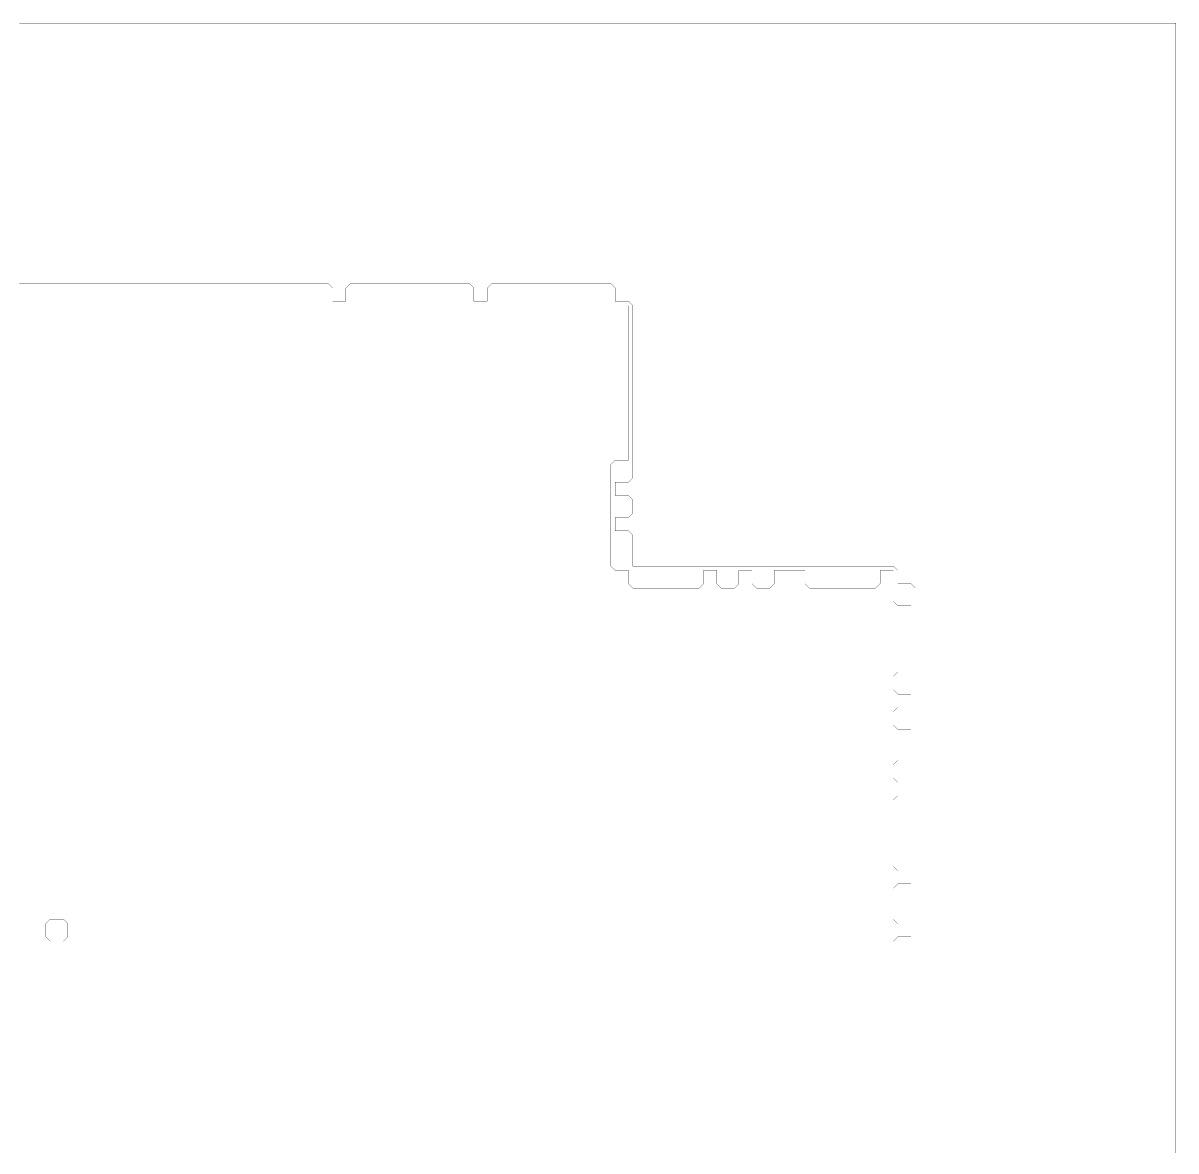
# Model space of a CAD drawing. Header units: metres. Extents: x 0 to 4990, y -4990 to 0.
# Drawn here: x 2440 to 4990, y -2495 to 0 of the extents above; entities that cross this region are included whole.
import ezdxf

# ---------------------------------------------------------------- set-up
doc = ezdxf.new("R2010")
doc.units = ezdxf.units.M
doc.layers.add('conductor', color=1, linetype='Continuous')
doc.layers.add('substrate', color=5, linetype='Continuous')

msp = doc.modelspace()

# ---------------------------------------------------------------- linework, layer by layer
at = {"layer": 'conductor', "const_width": 0.5}
msp.add_lwpolyline([(4365.234375, -2500), (4365.234375, -2490.234375), (4365.234375, -2480.46875), (4365.234375, -2470.703125), (4365.234375, -2460.9375), (4365.234375, -2451.171875), (4365.234375, -2441.40625), (4365.234375, -2431.640625), (4365.234375, -2421.875), (4365.234375, -2412.109375), (4365.234375, -2402.34375), (4365.234375, -2392.578125), (4365.234375, -2382.8125), (4365.234375, -2373.046875), (4365.234375, -2363.28125), (4365.234375, -2353.515625), (4365.234375, -2343.75), (4365.234375, -2333.984375), (4365.234375, -2324.21875), (4365.234375, -2314.453125), (4365.234375, -2304.6875), (4365.234375, -2294.921875), (4365.234375, -2285.15625), (4365.234375, -2275.390625), (4365.234375, -2265.625), (4365.234375, -2255.859375), (4365.234375, -2246.09375), (4365.234375, -2236.328125), (4365.234375, -2226.5625), (4365.234375, -2216.796875), (4365.234375, -2207.03125), (4365.234375, -2197.265625), (4365.234375, -2187.5), (4365.234375, -2177.734375), (4365.234375, -2167.96875), (4365.234375, -2158.203125), (4365.234375, -2148.4375), (4365.234375, -2138.671875), (4365.234375, -2128.90625), (4365.234375, -2119.140625), (4365.234375, -2109.375), (4365.234375, -2099.609375), (4365.234375, -2089.84375), (4365.234375, -2080.078125), (4365.234375, -2070.3125), (4365.234375, -2060.546875), (4365.234375, -2050.78125), (4365.234375, -2041.015625), (4365.234375, -2031.25), (4375, -2021.484375), (4384.765625, -2021.484375), (4394.53125, -2021.484375), (4404.296875, -2021.484375), (4404.296875, -2011.71875), (4404.296875, -2001.953125), (4404.296875, -1992.1875), (4394.53125, -1992.1875), (4384.765625, -1992.1875), (4375, -1992.1875), (4365.234375, -1982.421875), (4365.234375, -1972.65625), (4365.234375, -1962.890625), (4365.234375, -1953.125), (4365.234375, -1943.359375), (4365.234375, -1933.59375), (4365.234375, -1923.828125), (4365.234375, -1914.0625), (4375, -1904.296875), (4384.765625, -1904.296875), (4394.53125, -1904.296875), (4404.296875, -1904.296875), (4404.296875, -1894.53125), (4404.296875, -1884.765625), (4404.296875, -1875), (4394.53125, -1875), (4384.765625, -1875), (4375, -1875), (4365.234375, -1865.234375), (4365.234375, -1855.46875), (4365.234375, -1845.703125), (4365.234375, -1835.9375), (4365.234375, -1826.171875), (4365.234375, -1816.40625), (4365.234375, -1806.640625), (4365.234375, -1796.875), (4365.234375, -1787.109375), (4365.234375, -1777.34375), (4365.234375, -1767.578125), (4365.234375, -1757.8125), (4365.234375, -1748.046875), (4365.234375, -1738.28125), (4365.234375, -1728.515625), (4365.234375, -1718.75), (4375, -1708.984375), (4384.765625, -1708.984375), (4394.53125, -1708.984375), (4404.296875, -1708.984375), (4404.296875, -1699.21875), (4404.296875, -1689.453125), (4404.296875, -1679.6875), (4394.53125, -1679.6875), (4384.765625, -1679.6875), (4375, -1679.6875), (4365.234375, -1669.921875), (4365.234375, -1660.15625), (4365.234375, -1650.390625), (4365.234375, -1640.625), (4375, -1630.859375), (4384.765625, -1630.859375), (4394.53125, -1630.859375), (4404.296875, -1630.859375), (4404.296875, -1621.09375), (4404.296875, -1611.328125), (4404.296875, -1601.5625), (4404.296875, -1591.796875), (4404.296875, -1582.03125), (4404.296875, -1572.265625), (4404.296875, -1562.5), (4394.53125, -1562.5), (4384.765625, -1562.5), (4375, -1562.5), (4365.234375, -1552.734375), (4365.234375, -1542.96875), (4365.234375, -1533.203125), (4365.234375, -1523.4375), (4375, -1513.671875), (4384.765625, -1513.671875), (4394.53125, -1513.671875), (4404.296875, -1513.671875), (4404.296875, -1503.90625), (4404.296875, -1494.140625), (4404.296875, -1484.375), (4394.53125, -1484.375), (4384.765625, -1484.375), (4375, -1484.375), (4365.234375, -1474.609375), (4365.234375, -1464.84375), (4365.234375, -1455.078125), (4365.234375, -1445.3125), (4375, -1435.546875), (4384.765625, -1435.546875), (4394.53125, -1435.546875), (4404.296875, -1435.546875), (4404.296875, -1425.78125), (4404.296875, -1416.015625), (4404.296875, -1406.25), (4404.296875, -1396.484375), (4404.296875, -1386.71875), (4404.296875, -1376.953125), (4404.296875, -1367.1875), (4404.296875, -1357.421875), (4404.296875, -1347.65625), (4404.296875, -1337.890625), (4404.296875, -1328.125), (4404.296875, -1318.359375), (4404.296875, -1308.59375), (4404.296875, -1298.828125), (4404.296875, -1289.0625), (4394.53125, -1289.0625), (4384.765625, -1289.0625), (4375, -1289.0625), (4365.234375, -1279.296875), (4365.234375, -1269.53125), (4365.234375, -1259.765625), (4365.234375, -1250), (4365.234375, -1240.234375), (4365.234375, -1230.46875), (4365.234375, -1220.703125), (4365.234375, -1210.9375), (4355.46875, -1210.9375), (4345.703125, -1210.9375), (4335.9375, -1210.9375), (4335.9375, -1220.703125), (4335.9375, -1230.46875), (4335.9375, -1240.234375), (4326.171875, -1250), (4316.40625, -1250), (4306.640625, -1250), (4296.875, -1250), (4287.109375, -1250), (4277.34375, -1250), (4267.578125, -1250), (4257.8125, -1250), (4248.046875, -1250), (4238.28125, -1250), (4228.515625, -1250), (4218.75, -1250), (4208.984375, -1250), (4199.21875, -1250), (4189.453125, -1250), (4179.6875, -1250), (4169.921875, -1240.234375), (4169.921875, -1230.46875), (4169.921875, -1220.703125), (4169.921875, -1210.9375), (4160.15625, -1210.9375), (4150.390625, -1210.9375), (4140.625, -1210.9375), (4130.859375, -1210.9375), (4121.09375, -1210.9375), (4111.328125, -1210.9375), (4101.5625, -1210.9375), (4101.5625, -1220.703125), (4101.5625, -1230.46875), (4101.5625, -1240.234375), (4091.796875, -1250), (4082.03125, -1250), (4072.265625, -1250), (4062.5, -1250), (4052.734375, -1240.234375), (4052.734375, -1230.46875), (4052.734375, -1220.703125), (4052.734375, -1210.9375), (4042.96875, -1210.9375), (4033.203125, -1210.9375), (4023.4375, -1210.9375), (4023.4375, -1220.703125), (4023.4375, -1230.46875), (4023.4375, -1240.234375), (4013.671875, -1250), (4003.90625, -1250), (3994.140625, -1250), (3984.375, -1250), (3974.609375, -1240.234375), (3974.609375, -1230.46875), (3974.609375, -1220.703125), (3974.609375, -1210.9375), (3964.84375, -1210.9375), (3955.078125, -1210.9375), (3945.3125, -1210.9375), (3945.3125, -1220.703125), (3945.3125, -1230.46875), (3945.3125, -1240.234375), (3935.546875, -1250), (3925.78125, -1250), (3916.015625, -1250), (3906.25, -1250), (3896.484375, -1250), (3886.71875, -1250), (3876.953125, -1250), (3867.1875, -1250), (3857.421875, -1250), (3847.65625, -1250), (3837.890625, -1250), (3828.125, -1250), (3818.359375, -1250), (3808.59375, -1250), (3798.828125, -1250), (3789.0625, -1250), (3779.296875, -1240.234375), (3779.296875, -1230.46875), (3779.296875, -1220.703125), (3779.296875, -1210.9375), (3769.53125, -1210.9375), (3759.765625, -1210.9375), (3750, -1210.9375), (3740.234375, -1201.171875), (3740.234375, -1191.40625), (3740.234375, -1181.640625), (3740.234375, -1171.875), (3740.234375, -1162.109375), (3740.234375, -1152.34375), (3740.234375, -1142.578125), (3740.234375, -1132.8125), (3740.234375, -1123.046875), (3740.234375, -1113.28125), (3740.234375, -1103.515625), (3740.234375, -1093.75), (3740.234375, -1083.984375), (3740.234375, -1074.21875), (3740.234375, -1064.453125), (3740.234375, -1054.6875), (3740.234375, -1044.921875), (3740.234375, -1035.15625), (3740.234375, -1025.390625), (3740.234375, -1015.625), (3740.234375, -1005.859375), (3740.234375, -996.09375), (3740.234375, -986.328125), (3740.234375, -976.5625), (3750, -966.796875), (3759.765625, -966.796875), (3769.53125, -966.796875), (3779.296875, -966.796875), (3779.296875, -957.03125), (3779.296875, -947.265625), (3779.296875, -937.5), (3779.296875, -927.734375), (3779.296875, -917.96875), (3779.296875, -908.203125), (3779.296875, -898.4375), (3779.296875, -888.671875), (3779.296875, -878.90625), (3779.296875, -869.140625), (3779.296875, -859.375), (3779.296875, -849.609375), (3779.296875, -839.84375), (3779.296875, -830.078125), (3779.296875, -820.3125), (3779.296875, -810.546875), (3779.296875, -800.78125), (3779.296875, -791.015625), (3779.296875, -781.25), (3779.296875, -771.484375), (3779.296875, -761.71875), (3779.296875, -751.953125), (3779.296875, -742.1875), (3779.296875, -732.421875), (3779.296875, -722.65625), (3779.296875, -712.890625), (3779.296875, -703.125), (3779.296875, -693.359375), (3779.296875, -683.59375), (3779.296875, -673.828125), (3779.296875, -664.0625), (3779.296875, -654.296875), (3779.296875, -644.53125), (3779.296875, -634.765625), (3779.296875, -625), (3769.53125, -625), (3759.765625, -625), (3750, -625), (3740.234375, -625), (3730.46875, -625), (3720.703125, -625), (3710.9375, -625), (3701.171875, -625), (3691.40625, -625), (3681.640625, -625), (3671.875, -625), (3662.109375, -625), (3652.34375, -625), (3642.578125, -625), (3632.8125, -625), (3623.046875, -625), (3613.28125, -625), (3603.515625, -625), (3593.75, -625), (3583.984375, -625), (3574.21875, -625), (3564.453125, -625), (3554.6875, -625), (3544.921875, -625), (3535.15625, -625), (3525.390625, -625), (3515.625, -625), (3505.859375, -625), (3496.09375, -625), (3486.328125, -625), (3476.5625, -625), (3466.796875, -625), (3457.03125, -625), (3447.265625, -625), (3437.5, -625), (3427.734375, -625), (3417.96875, -625), (3408.203125, -625), (3398.4375, -625), (3388.671875, -625), (3378.90625, -625), (3369.140625, -625), (3359.375, -625), (3349.609375, -625), (3339.84375, -625), (3330.078125, -625), (3320.3125, -625), (3310.546875, -625), (3300.78125, -625), (3291.015625, -625), (3281.25, -625), (3271.484375, -625), (3261.71875, -625), (3251.953125, -625), (3242.1875, -625), (3232.421875, -625), (3222.65625, -625), (3212.890625, -625), (3203.125, -625), (3193.359375, -625), (3183.59375, -625), (3173.828125, -625), (3164.0625, -625), (3154.296875, -625), (3144.53125, -625), (3134.765625, -625), (3125, -625), (3115.234375, -625), (3105.46875, -625), (3095.703125, -625), (3085.9375, -625), (3076.171875, -625), (3066.40625, -625), (3056.640625, -625), (3046.875, -625), (3037.109375, -625), (3027.34375, -625), (3017.578125, -625), (3007.8125, -625), (2998.046875, -625), (2988.28125, -625), (2978.515625, -625), (2968.75, -625), (2958.984375, -625), (2949.21875, -625), (2939.453125, -625), (2929.6875, -625), (2919.921875, -625), (2910.15625, -625), (2900.390625, -625), (2890.625, -625), (2880.859375, -625), (2871.09375, -625), (2861.328125, -625), (2851.5625, -625), (2841.796875, -625), (2832.03125, -625), (2822.265625, -625), (2812.5, -625), (2802.734375, -625), (2792.96875, -625), (2783.203125, -625), (2773.4375, -625), (2763.671875, -625), (2753.90625, -625), (2744.140625, -625), (2734.375, -625), (2724.609375, -625), (2714.84375, -625), (2705.078125, -625), (2695.3125, -625), (2685.546875, -625), (2675.78125, -625), (2666.015625, -625), (2656.25, -625), (2646.484375, -625), (2636.71875, -625), (2626.953125, -625), (2617.1875, -625), (2607.421875, -625), (2597.65625, -625), (2587.890625, -625), (2578.125, -625), (2568.359375, -625), (2558.59375, -625), (2548.828125, -625), (2539.0625, -625), (2529.296875, -625), (2519.53125, -625), (2509.765625, -625), (2500, -625), (2490.234375, -625), (2480.46875, -625), (2470.703125, -625), (2460.9375, -625), (2451.171875, -625), (2441.40625, -625), (2431.640625, -625)], dxfattribs=at)
msp.add_lwpolyline([(2490.234375, -1992.1875), (2500, -1982.421875), (2509.765625, -1982.421875), (2519.53125, -1982.421875), (2529.296875, -1982.421875), (2539.0625, -1992.1875), (2539.0625, -2001.953125), (2539.0625, -2011.71875), (2539.0625, -2021.484375), (2529.296875, -2031.25), (2519.53125, -2031.25), (2509.765625, -2031.25), (2500, -2031.25), (2490.234375, -2021.484375), (2490.234375, -2011.71875), (2490.234375, -2001.953125)], close=True, dxfattribs=at)
at = {"layer": 'substrate', "const_width": 0.5}
for points in [[(4990.234375, -2500), (4990.234375, -2490.234375), (4990.234375, -2480.46875), (4990.234375, -2470.703125), (4990.234375, -2460.9375), (4990.234375, -2451.171875), (4990.234375, -2441.40625), (4990.234375, -2431.640625), (4990.234375, -2421.875), (4990.234375, -2412.109375), (4990.234375, -2402.34375), (4990.234375, -2392.578125), (4990.234375, -2382.8125), (4990.234375, -2373.046875), (4990.234375, -2363.28125), (4990.234375, -2353.515625), (4990.234375, -2343.75), (4990.234375, -2333.984375), (4990.234375, -2324.21875), (4990.234375, -2314.453125), (4990.234375, -2304.6875), (4990.234375, -2294.921875), (4990.234375, -2285.15625), (4990.234375, -2275.390625), (4990.234375, -2265.625), (4990.234375, -2255.859375), (4990.234375, -2246.09375), (4990.234375, -2236.328125), (4990.234375, -2226.5625), (4990.234375, -2216.796875), (4990.234375, -2207.03125), (4990.234375, -2197.265625), (4990.234375, -2187.5), (4990.234375, -2177.734375), (4990.234375, -2167.96875), (4990.234375, -2158.203125), (4990.234375, -2148.4375), (4990.234375, -2138.671875), (4990.234375, -2128.90625), (4990.234375, -2119.140625), (4990.234375, -2109.375), (4990.234375, -2099.609375), (4990.234375, -2089.84375), (4990.234375, -2080.078125), (4990.234375, -2070.3125), (4990.234375, -2060.546875), (4990.234375, -2050.78125), (4990.234375, -2041.015625), (4990.234375, -2031.25), (4990.234375, -2021.484375), (4990.234375, -2011.71875), (4990.234375, -2001.953125), (4990.234375, -1992.1875), (4990.234375, -1982.421875), (4990.234375, -1972.65625), (4990.234375, -1962.890625), (4990.234375, -1953.125), (4990.234375, -1943.359375), (4990.234375, -1933.59375), (4990.234375, -1923.828125), (4990.234375, -1914.0625), (4990.234375, -1904.296875), (4990.234375, -1894.53125), (4990.234375, -1884.765625), (4990.234375, -1875), (4990.234375, -1865.234375), (4990.234375, -1855.46875), (4990.234375, -1845.703125), (4990.234375, -1835.9375), (4990.234375, -1826.171875), (4990.234375, -1816.40625), (4990.234375, -1806.640625), (4990.234375, -1796.875), (4990.234375, -1787.109375), (4990.234375, -1777.34375), (4990.234375, -1767.578125), (4990.234375, -1757.8125), (4990.234375, -1748.046875), (4990.234375, -1738.28125), (4990.234375, -1728.515625), (4990.234375, -1718.75), (4990.234375, -1708.984375), (4990.234375, -1699.21875), (4990.234375, -1689.453125), (4990.234375, -1679.6875), (4990.234375, -1669.921875), (4990.234375, -1660.15625), (4990.234375, -1650.390625), (4990.234375, -1640.625), (4990.234375, -1630.859375), (4990.234375, -1621.09375), (4990.234375, -1611.328125), (4990.234375, -1601.5625), (4990.234375, -1591.796875), (4990.234375, -1582.03125), (4990.234375, -1572.265625), (4990.234375, -1562.5), (4990.234375, -1552.734375), (4990.234375, -1542.96875), (4990.234375, -1533.203125), (4990.234375, -1523.4375), (4990.234375, -1513.671875), (4990.234375, -1503.90625), (4990.234375, -1494.140625), (4990.234375, -1484.375), (4990.234375, -1474.609375), (4990.234375, -1464.84375), (4990.234375, -1455.078125), (4990.234375, -1445.3125), (4990.234375, -1435.546875), (4990.234375, -1425.78125), (4990.234375, -1416.015625), (4990.234375, -1406.25), (4990.234375, -1396.484375), (4990.234375, -1386.71875), (4990.234375, -1376.953125), (4990.234375, -1367.1875), (4990.234375, -1357.421875), (4990.234375, -1347.65625), (4990.234375, -1337.890625), (4990.234375, -1328.125), (4990.234375, -1318.359375), (4990.234375, -1308.59375), (4990.234375, -1298.828125), (4990.234375, -1289.0625), (4990.234375, -1279.296875), (4990.234375, -1269.53125), (4990.234375, -1259.765625), (4990.234375, -1250), (4990.234375, -1240.234375), (4990.234375, -1230.46875), (4990.234375, -1220.703125), (4990.234375, -1210.9375), (4990.234375, -1201.171875), (4990.234375, -1191.40625), (4990.234375, -1181.640625), (4990.234375, -1171.875), (4990.234375, -1162.109375), (4990.234375, -1152.34375), (4990.234375, -1142.578125), (4990.234375, -1132.8125), (4990.234375, -1123.046875), (4990.234375, -1113.28125), (4990.234375, -1103.515625), (4990.234375, -1093.75), (4990.234375, -1083.984375), (4990.234375, -1074.21875), (4990.234375, -1064.453125), (4990.234375, -1054.6875), (4990.234375, -1044.921875), (4990.234375, -1035.15625), (4990.234375, -1025.390625), (4990.234375, -1015.625), (4990.234375, -1005.859375), (4990.234375, -996.09375), (4990.234375, -986.328125), (4990.234375, -976.5625), (4990.234375, -966.796875), (4990.234375, -957.03125), (4990.234375, -947.265625), (4990.234375, -937.5), (4990.234375, -927.734375), (4990.234375, -917.96875), (4990.234375, -908.203125), (4990.234375, -898.4375), (4990.234375, -888.671875), (4990.234375, -878.90625), (4990.234375, -869.140625), (4990.234375, -859.375), (4990.234375, -849.609375), (4990.234375, -839.84375), (4990.234375, -830.078125), (4990.234375, -820.3125), (4990.234375, -810.546875), (4990.234375, -800.78125), (4990.234375, -791.015625), (4990.234375, -781.25), (4990.234375, -771.484375), (4990.234375, -761.71875), (4990.234375, -751.953125), (4990.234375, -742.1875), (4990.234375, -732.421875), (4990.234375, -722.65625), (4990.234375, -712.890625), (4990.234375, -703.125), (4990.234375, -693.359375), (4990.234375, -683.59375), (4990.234375, -673.828125), (4990.234375, -664.0625), (4990.234375, -654.296875), (4990.234375, -644.53125), (4990.234375, -634.765625), (4990.234375, -625), (4990.234375, -615.234375), (4990.234375, -605.46875), (4990.234375, -595.703125), (4990.234375, -585.9375), (4990.234375, -576.171875), (4990.234375, -566.40625), (4990.234375, -556.640625), (4990.234375, -546.875), (4990.234375, -537.109375), (4990.234375, -527.34375), (4990.234375, -517.578125), (4990.234375, -507.8125), (4990.234375, -498.046875), (4990.234375, -488.28125), (4990.234375, -478.515625), (4990.234375, -468.75), (4990.234375, -458.984375), (4990.234375, -449.21875), (4990.234375, -439.453125), (4990.234375, -429.6875), (4990.234375, -419.921875), (4990.234375, -410.15625), (4990.234375, -400.390625), (4990.234375, -390.625), (4990.234375, -380.859375), (4990.234375, -371.09375), (4990.234375, -361.328125), (4990.234375, -351.5625), (4990.234375, -341.796875), (4990.234375, -332.03125), (4990.234375, -322.265625), (4990.234375, -312.5), (4990.234375, -302.734375), (4990.234375, -292.96875), (4990.234375, -283.203125), (4990.234375, -273.4375), (4990.234375, -263.671875), (4990.234375, -253.90625), (4990.234375, -244.140625), (4990.234375, -234.375), (4990.234375, -224.609375), (4990.234375, -214.84375), (4990.234375, -205.078125), (4990.234375, -195.3125), (4990.234375, -185.546875), (4990.234375, -175.78125), (4990.234375, -166.015625), (4990.234375, -156.25), (4990.234375, -146.484375), (4990.234375, -136.71875), (4990.234375, -126.953125), (4990.234375, -117.1875), (4990.234375, -107.421875), (4990.234375, -97.65625), (4990.234375, -87.890625), (4990.234375, -78.125), (4990.234375, -68.359375), (4990.234375, -58.59375), (4990.234375, -48.828125), (4990.234375, -39.0625), (4990.234375, -29.296875), (4990.234375, -19.53125), (4990.234375, -9.765625), (4990.234375, 0), (4980.46875, 0), (4970.703125, 0), (4960.9375, 0), (4951.171875, 0), (4941.40625, 0), (4931.640625, 0), (4921.875, 0), (4912.109375, 0), (4902.34375, 0), (4892.578125, 0), (4882.8125, 0), (4873.046875, 0), (4863.28125, 0), (4853.515625, 0), (4843.75, 0), (4833.984375, 0), (4824.21875, 0), (4814.453125, 0), (4804.6875, 0), (4794.921875, 0), (4785.15625, 0), (4775.390625, 0), (4765.625, 0), (4755.859375, 0), (4746.09375, 0), (4736.328125, 0), (4726.5625, 0), (4716.796875, 0), (4707.03125, 0), (4697.265625, 0), (4687.5, 0), (4677.734375, 0), (4667.96875, 0), (4658.203125, 0), (4648.4375, 0), (4638.671875, 0), (4628.90625, 0), (4619.140625, 0), (4609.375, 0), (4599.609375, 0), (4589.84375, 0), (4580.078125, 0), (4570.3125, 0), (4560.546875, 0), (4550.78125, 0), (4541.015625, 0), (4531.25, 0), (4521.484375, 0), (4511.71875, 0), (4501.953125, 0), (4492.1875, 0), (4482.421875, 0), (4472.65625, 0), (4462.890625, 0), (4453.125, 0), (4443.359375, 0), (4433.59375, 0), (4423.828125, 0), (4414.0625, 0), (4404.296875, 0), (4394.53125, 0), (4384.765625, 0), (4375, 0), (4365.234375, 0), (4355.46875, 0), (4345.703125, 0), (4335.9375, 0), (4326.171875, 0), (4316.40625, 0), (4306.640625, 0), (4296.875, 0), (4287.109375, 0), (4277.34375, 0), (4267.578125, 0), (4257.8125, 0), (4248.046875, 0), (4238.28125, 0), (4228.515625, 0), (4218.75, 0), (4208.984375, 0), (4199.21875, 0), (4189.453125, 0), (4179.6875, 0), (4169.921875, 0), (4160.15625, 0), (4150.390625, 0), (4140.625, 0), (4130.859375, 0), (4121.09375, 0), (4111.328125, 0), (4101.5625, 0), (4091.796875, 0), (4082.03125, 0), (4072.265625, 0), (4062.5, 0), (4052.734375, 0), (4042.96875, 0), (4033.203125, 0), (4023.4375, 0), (4013.671875, 0), (4003.90625, 0), (3994.140625, 0), (3984.375, 0), (3974.609375, 0), (3964.84375, 0), (3955.078125, 0), (3945.3125, 0), (3935.546875, 0), (3925.78125, 0), (3916.015625, 0), (3906.25, 0), (3896.484375, 0), (3886.71875, 0), (3876.953125, 0), (3867.1875, 0), (3857.421875, 0), (3847.65625, 0), (3837.890625, 0), (3828.125, 0), (3818.359375, 0), (3808.59375, 0), (3798.828125, 0), (3789.0625, 0), (3779.296875, 0), (3769.53125, 0), (3759.765625, 0), (3750, 0), (3740.234375, 0), (3730.46875, 0), (3720.703125, 0), (3710.9375, 0), (3701.171875, 0), (3691.40625, 0), (3681.640625, 0), (3671.875, 0), (3662.109375, 0), (3652.34375, 0), (3642.578125, 0), (3632.8125, 0), (3623.046875, 0), (3613.28125, 0), (3603.515625, 0), (3593.75, 0), (3583.984375, 0), (3574.21875, 0), (3564.453125, 0), (3554.6875, 0), (3544.921875, 0), (3535.15625, 0), (3525.390625, 0), (3515.625, 0), (3505.859375, 0), (3496.09375, 0), (3486.328125, 0), (3476.5625, 0), (3466.796875, 0), (3457.03125, 0), (3447.265625, 0), (3437.5, 0), (3427.734375, 0), (3417.96875, 0), (3408.203125, 0), (3398.4375, 0), (3388.671875, 0), (3378.90625, 0), (3369.140625, 0), (3359.375, 0), (3349.609375, 0), (3339.84375, 0), (3330.078125, 0), (3320.3125, 0), (3310.546875, 0), (3300.78125, 0), (3291.015625, 0), (3281.25, 0), (3271.484375, 0), (3261.71875, 0), (3251.953125, 0), (3242.1875, 0), (3232.421875, 0), (3222.65625, 0), (3212.890625, 0), (3203.125, 0), (3193.359375, 0), (3183.59375, 0), (3173.828125, 0), (3164.0625, 0), (3154.296875, 0), (3144.53125, 0), (3134.765625, 0), (3125, 0), (3115.234375, 0), (3105.46875, 0), (3095.703125, 0), (3085.9375, 0), (3076.171875, 0), (3066.40625, 0), (3056.640625, 0), (3046.875, 0), (3037.109375, 0), (3027.34375, 0), (3017.578125, 0), (3007.8125, 0), (2998.046875, 0), (2988.28125, 0), (2978.515625, 0), (2968.75, 0), (2958.984375, 0), (2949.21875, 0), (2939.453125, 0), (2929.6875, 0), (2919.921875, 0), (2910.15625, 0), (2900.390625, 0), (2890.625, 0), (2880.859375, 0), (2871.09375, 0), (2861.328125, 0), (2851.5625, 0), (2841.796875, 0), (2832.03125, 0), (2822.265625, 0), (2812.5, 0), (2802.734375, 0), (2792.96875, 0), (2783.203125, 0), (2773.4375, 0), (2763.671875, 0), (2753.90625, 0), (2744.140625, 0), (2734.375, 0), (2724.609375, 0), (2714.84375, 0), (2705.078125, 0), (2695.3125, 0), (2685.546875, 0), (2675.78125, 0), (2666.015625, 0), (2656.25, 0), (2646.484375, 0), (2636.71875, 0), (2626.953125, 0), (2617.1875, 0), (2607.421875, 0), (2597.65625, 0), (2587.890625, 0), (2578.125, 0), (2568.359375, 0), (2558.59375, 0), (2548.828125, 0), (2539.0625, 0), (2529.296875, 0), (2519.53125, 0), (2509.765625, 0), (2500, 0), (2490.234375, 0), (2480.46875, 0), (2470.703125, 0), (2460.9375, 0), (2451.171875, 0), (2441.40625, 0), (2431.640625, 0)], [(2431.640625, -576.171875), (2441.40625, -576.171875), (2451.171875, -576.171875), (2460.9375, -576.171875), (2470.703125, -576.171875), (2480.46875, -576.171875), (2490.234375, -576.171875), (2500, -576.171875), (2509.765625, -576.171875), (2519.53125, -576.171875), (2529.296875, -576.171875), (2539.0625, -576.171875), (2548.828125, -576.171875), (2558.59375, -576.171875), (2568.359375, -576.171875), (2578.125, -576.171875), (2587.890625, -576.171875), (2597.65625, -576.171875), (2607.421875, -576.171875), (2617.1875, -576.171875), (2626.953125, -576.171875), (2636.71875, -576.171875), (2646.484375, -576.171875), (2656.25, -576.171875), (2666.015625, -576.171875), (2675.78125, -576.171875), (2685.546875, -576.171875), (2695.3125, -576.171875), (2705.078125, -576.171875), (2714.84375, -576.171875), (2724.609375, -576.171875), (2734.375, -576.171875), (2744.140625, -576.171875), (2753.90625, -576.171875), (2763.671875, -576.171875), (2773.4375, -576.171875), (2783.203125, -576.171875), (2792.96875, -576.171875), (2802.734375, -576.171875), (2812.5, -576.171875), (2822.265625, -576.171875), (2832.03125, -576.171875), (2841.796875, -576.171875), (2851.5625, -576.171875), (2861.328125, -576.171875), (2871.09375, -576.171875), (2880.859375, -576.171875), (2890.625, -576.171875), (2900.390625, -576.171875), (2910.15625, -576.171875), (2919.921875, -576.171875), (2929.6875, -576.171875), (2939.453125, -576.171875), (2949.21875, -576.171875), (2958.984375, -576.171875), (2968.75, -576.171875), (2978.515625, -576.171875), (2988.28125, -576.171875), (2998.046875, -576.171875), (3007.8125, -576.171875), (3017.578125, -576.171875), (3027.34375, -576.171875), (3037.109375, -576.171875), (3046.875, -576.171875), (3056.640625, -576.171875), (3066.40625, -576.171875), (3076.171875, -576.171875), (3085.9375, -576.171875), (3095.703125, -576.171875), (3105.46875, -576.171875), (3115.234375, -576.171875), (3125, -585.9375), (3125, -595.703125), (3125, -605.46875), (3125, -615.234375), (3134.765625, -615.234375), (3144.53125, -615.234375), (3154.296875, -615.234375), (3154.296875, -605.46875), (3154.296875, -595.703125), (3154.296875, -585.9375), (3164.0625, -576.171875), (3173.828125, -576.171875), (3183.59375, -576.171875), (3193.359375, -576.171875), (3203.125, -576.171875), (3212.890625, -576.171875), (3222.65625, -576.171875), (3232.421875, -576.171875), (3242.1875, -576.171875), (3251.953125, -576.171875), (3261.71875, -576.171875), (3271.484375, -576.171875), (3281.25, -576.171875), (3291.015625, -576.171875), (3300.78125, -576.171875), (3310.546875, -576.171875), (3320.3125, -576.171875), (3330.078125, -576.171875), (3339.84375, -576.171875), (3349.609375, -576.171875), (3359.375, -576.171875), (3369.140625, -576.171875), (3378.90625, -576.171875), (3388.671875, -576.171875), (3398.4375, -576.171875), (3408.203125, -576.171875), (3417.96875, -576.171875), (3427.734375, -576.171875), (3437.5, -585.9375), (3437.5, -595.703125), (3437.5, -605.46875), (3437.5, -615.234375), (3447.265625, -615.234375), (3457.03125, -615.234375), (3466.796875, -615.234375), (3466.796875, -605.46875), (3466.796875, -595.703125), (3466.796875, -585.9375), (3476.5625, -576.171875), (3486.328125, -576.171875), (3496.09375, -576.171875), (3505.859375, -576.171875), (3515.625, -576.171875), (3525.390625, -576.171875), (3535.15625, -576.171875), (3544.921875, -576.171875), (3554.6875, -576.171875), (3564.453125, -576.171875), (3574.21875, -576.171875), (3583.984375, -576.171875), (3593.75, -576.171875), (3603.515625, -576.171875), (3613.28125, -576.171875), (3623.046875, -576.171875), (3632.8125, -576.171875), (3642.578125, -576.171875), (3652.34375, -576.171875), (3662.109375, -576.171875), (3671.875, -576.171875), (3681.640625, -576.171875), (3691.40625, -576.171875), (3701.171875, -576.171875), (3710.9375, -576.171875), (3720.703125, -576.171875), (3730.46875, -576.171875), (3740.234375, -576.171875), (3750, -585.9375), (3750, -595.703125), (3750, -605.46875), (3750, -615.234375), (3759.765625, -615.234375), (3769.53125, -615.234375), (3779.296875, -615.234375), (3789.0625, -625), (3789.0625, -634.765625), (3789.0625, -644.53125), (3789.0625, -654.296875), (3789.0625, -664.0625), (3789.0625, -673.828125), (3789.0625, -683.59375), (3789.0625, -693.359375), (3789.0625, -703.125), (3789.0625, -712.890625), (3789.0625, -722.65625), (3789.0625, -732.421875), (3789.0625, -742.1875), (3789.0625, -751.953125), (3789.0625, -761.71875), (3789.0625, -771.484375), (3789.0625, -781.25), (3789.0625, -791.015625), (3789.0625, -800.78125), (3789.0625, -810.546875), (3789.0625, -820.3125), (3789.0625, -830.078125), (3789.0625, -839.84375), (3789.0625, -849.609375), (3789.0625, -859.375), (3789.0625, -869.140625), (3789.0625, -878.90625), (3789.0625, -888.671875), (3789.0625, -898.4375), (3789.0625, -908.203125), (3789.0625, -917.96875), (3789.0625, -927.734375), (3789.0625, -937.5), (3789.0625, -947.265625), (3789.0625, -957.03125), (3789.0625, -966.796875), (3789.0625, -976.5625), (3789.0625, -986.328125), (3789.0625, -996.09375), (3789.0625, -1005.859375), (3779.296875, -1015.625), (3769.53125, -1015.625), (3759.765625, -1015.625), (3750, -1015.625), (3750, -1025.390625), (3750, -1035.15625), (3750, -1044.921875), (3759.765625, -1044.921875), (3769.53125, -1044.921875), (3779.296875, -1044.921875), (3789.0625, -1054.6875), (3789.0625, -1064.453125), (3789.0625, -1074.21875), (3789.0625, -1083.984375), (3779.296875, -1093.75), (3769.53125, -1093.75), (3759.765625, -1093.75), (3750, -1093.75), (3750, -1103.515625), (3750, -1113.28125), (3750, -1123.046875), (3759.765625, -1123.046875), (3769.53125, -1123.046875), (3779.296875, -1123.046875), (3789.0625, -1132.8125), (3789.0625, -1142.578125), (3789.0625, -1152.34375), (3789.0625, -1162.109375), (3789.0625, -1171.875), (3789.0625, -1181.640625), (3789.0625, -1191.40625), (3789.0625, -1201.171875), (3798.828125, -1201.171875), (3808.59375, -1201.171875), (3818.359375, -1201.171875), (3828.125, -1201.171875), (3837.890625, -1201.171875), (3847.65625, -1201.171875), (3857.421875, -1201.171875), (3867.1875, -1201.171875), (3876.953125, -1201.171875), (3886.71875, -1201.171875), (3896.484375, -1201.171875), (3906.25, -1201.171875), (3916.015625, -1201.171875), (3925.78125, -1201.171875), (3935.546875, -1201.171875), (3945.3125, -1201.171875), (3955.078125, -1201.171875), (3964.84375, -1201.171875), (3974.609375, -1201.171875), (3984.375, -1201.171875), (3994.140625, -1201.171875), (4003.90625, -1201.171875), (4013.671875, -1201.171875), (4023.4375, -1201.171875), (4033.203125, -1201.171875), (4042.96875, -1201.171875), (4052.734375, -1201.171875), (4062.5, -1201.171875), (4072.265625, -1201.171875), (4082.03125, -1201.171875), (4091.796875, -1201.171875), (4101.5625, -1201.171875), (4111.328125, -1201.171875), (4121.09375, -1201.171875), (4130.859375, -1201.171875), (4140.625, -1201.171875), (4150.390625, -1201.171875), (4160.15625, -1201.171875), (4169.921875, -1201.171875), (4179.6875, -1201.171875), (4189.453125, -1201.171875), (4199.21875, -1201.171875), (4208.984375, -1201.171875), (4218.75, -1201.171875), (4228.515625, -1201.171875), (4238.28125, -1201.171875), (4248.046875, -1201.171875), (4257.8125, -1201.171875), (4267.578125, -1201.171875), (4277.34375, -1201.171875), (4287.109375, -1201.171875), (4296.875, -1201.171875), (4306.640625, -1201.171875), (4316.40625, -1201.171875), (4326.171875, -1201.171875), (4335.9375, -1201.171875), (4345.703125, -1201.171875), (4355.46875, -1201.171875), (4365.234375, -1201.171875), (4375, -1210.9375), (4375, -1220.703125), (4375, -1230.46875), (4375, -1240.234375), (4384.765625, -1240.234375), (4394.53125, -1240.234375), (4404.296875, -1240.234375), (4414.0625, -1250), (4414.0625, -1259.765625), (4414.0625, -1269.53125), (4414.0625, -1279.296875), (4414.0625, -1289.0625), (4414.0625, -1298.828125), (4414.0625, -1308.59375), (4414.0625, -1318.359375), (4414.0625, -1328.125), (4414.0625, -1337.890625), (4414.0625, -1347.65625), (4414.0625, -1357.421875), (4414.0625, -1367.1875), (4414.0625, -1376.953125), (4414.0625, -1386.71875), (4414.0625, -1396.484375), (4414.0625, -1406.25), (4414.0625, -1416.015625), (4414.0625, -1425.78125), (4414.0625, -1435.546875), (4414.0625, -1445.3125), (4414.0625, -1455.078125), (4414.0625, -1464.84375), (4414.0625, -1474.609375), (4414.0625, -1484.375), (4414.0625, -1494.140625), (4414.0625, -1503.90625), (4414.0625, -1513.671875), (4414.0625, -1523.4375), (4414.0625, -1533.203125), (4414.0625, -1542.96875), (4414.0625, -1552.734375), (4414.0625, -1562.5), (4414.0625, -1572.265625), (4414.0625, -1582.03125), (4414.0625, -1591.796875), (4414.0625, -1601.5625), (4414.0625, -1611.328125), (4414.0625, -1621.09375), (4414.0625, -1630.859375), (4414.0625, -1640.625), (4414.0625, -1650.390625), (4414.0625, -1660.15625), (4414.0625, -1669.921875), (4414.0625, -1679.6875), (4414.0625, -1689.453125), (4414.0625, -1699.21875), (4414.0625, -1708.984375), (4414.0625, -1718.75), (4414.0625, -1728.515625), (4414.0625, -1738.28125), (4414.0625, -1748.046875), (4414.0625, -1757.8125), (4414.0625, -1767.578125), (4414.0625, -1777.34375), (4414.0625, -1787.109375), (4414.0625, -1796.875), (4414.0625, -1806.640625), (4414.0625, -1816.40625), (4414.0625, -1826.171875), (4414.0625, -1835.9375), (4414.0625, -1845.703125), (4414.0625, -1855.46875), (4414.0625, -1865.234375), (4414.0625, -1875), (4414.0625, -1884.765625), (4414.0625, -1894.53125), (4414.0625, -1904.296875), (4414.0625, -1914.0625), (4414.0625, -1923.828125), (4414.0625, -1933.59375), (4414.0625, -1943.359375), (4414.0625, -1953.125), (4414.0625, -1962.890625), (4414.0625, -1972.65625), (4414.0625, -1982.421875), (4414.0625, -1992.1875), (4414.0625, -2001.953125), (4414.0625, -2011.71875), (4414.0625, -2021.484375), (4414.0625, -2031.25), (4414.0625, -2041.015625), (4414.0625, -2050.78125), (4414.0625, -2060.546875), (4414.0625, -2070.3125), (4414.0625, -2080.078125), (4414.0625, -2089.84375), (4414.0625, -2099.609375), (4414.0625, -2109.375), (4414.0625, -2119.140625), (4414.0625, -2128.90625), (4414.0625, -2138.671875), (4414.0625, -2148.4375), (4414.0625, -2158.203125), (4414.0625, -2167.96875), (4414.0625, -2177.734375), (4414.0625, -2187.5), (4414.0625, -2197.265625), (4414.0625, -2207.03125), (4414.0625, -2216.796875), (4414.0625, -2226.5625), (4414.0625, -2236.328125), (4414.0625, -2246.09375), (4414.0625, -2255.859375), (4414.0625, -2265.625), (4414.0625, -2275.390625), (4414.0625, -2285.15625), (4414.0625, -2294.921875), (4414.0625, -2304.6875), (4414.0625, -2314.453125), (4414.0625, -2324.21875), (4414.0625, -2333.984375), (4414.0625, -2343.75), (4414.0625, -2353.515625), (4414.0625, -2363.28125), (4414.0625, -2373.046875), (4414.0625, -2382.8125), (4414.0625, -2392.578125), (4414.0625, -2402.34375), (4414.0625, -2412.109375), (4414.0625, -2421.875), (4414.0625, -2431.640625), (4414.0625, -2441.40625), (4414.0625, -2451.171875), (4414.0625, -2460.9375), (4414.0625, -2470.703125), (4414.0625, -2480.46875), (4414.0625, -2490.234375), (4414.0625, -2500)]]:
    msp.add_lwpolyline(points, dxfattribs=at)

doc.saveas('drawing.dxf')
